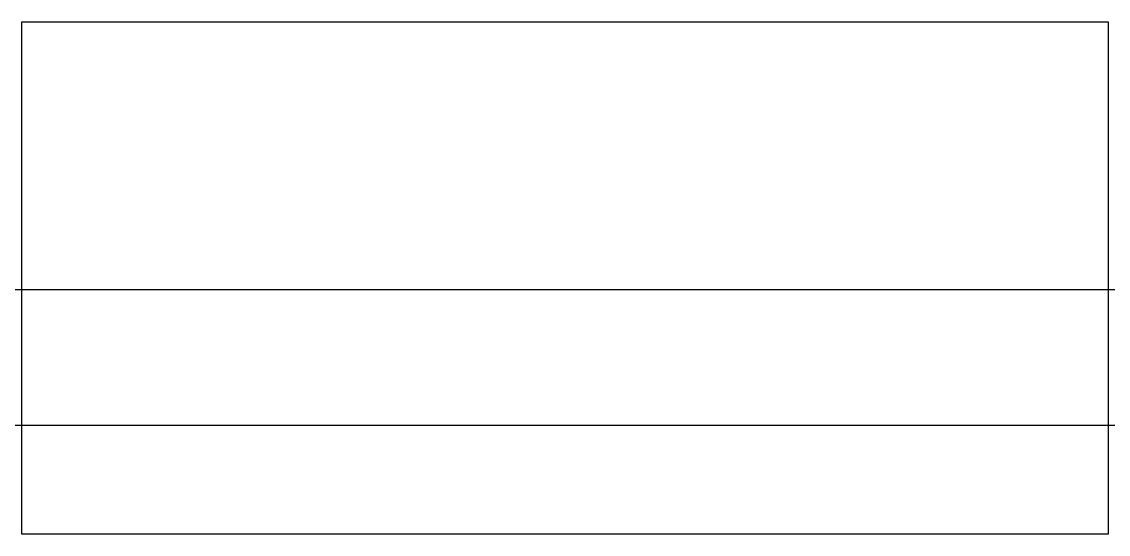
# Model space of a CAD drawing. Header units: millimetres. Extents: x 4 to 10289, y 9248 to 9296.
# Drawn here: x 4 to 8, y 9260.215 to 9262.102 of the extents above.
import ezdxf

# ---------------------------------------------------------------- set-up
doc = ezdxf.new("R2010")
doc.units = ezdxf.units.MM

msp = doc.modelspace()

# ---------------------------------------------------------------- linework, layer by layer
for p in [(10281.6533, 9289.5119), (10176.052, 9261.1164), (10176.052, 9260.6164), (10176.052, 9260.1164), (10176.052, 9259.6164), (10176.052, 9259.1164), (10176.052, 9258.6164), (10176.052, 9258.1164)]:
    msp.add_xline(p, (1, 0))
msp.add_lwpolyline([(4, 9262.1023), (8, 9262.1023), (8, 9260.2146), (4, 9260.2146)], close=True)

doc.saveas('drawing.dxf')
